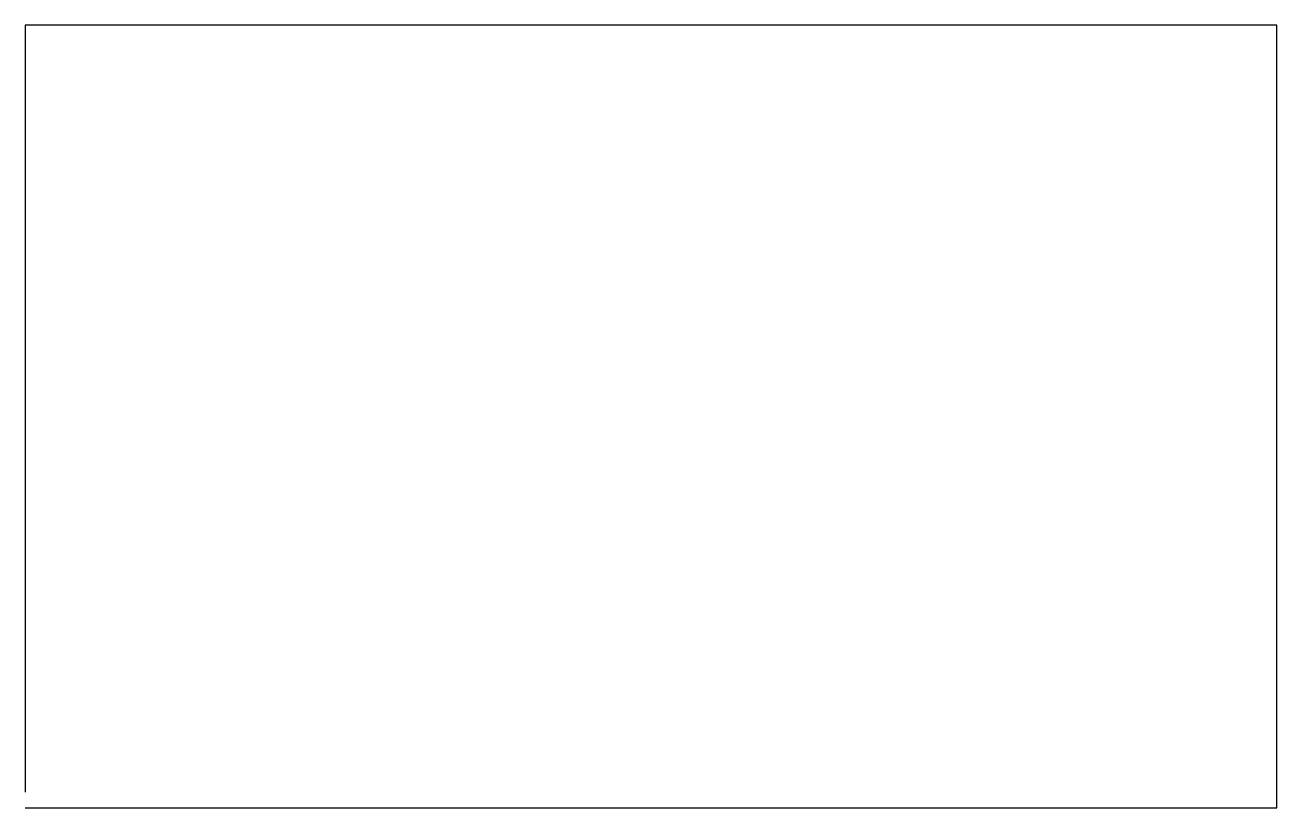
# Model space of a CAD drawing. Header units: millimetres. Extents: x 0 to 80, y 0 to 50.
import ezdxf

# ---------------------------------------------------------------- set-up
doc = ezdxf.new("R2010")
doc.units = ezdxf.units.MM

msp = doc.modelspace()

# ---------------------------------------------------------------- linework, layer by layer
at = {"layer": 'CORTE'}
for p, q in [((80, 50), (0, 50)), ((0, 50), (0, 1)), ((80, 0), (80, 50)), ((0, 0), (80, 0))]:
    msp.add_line(p, q, dxfattribs=at)

doc.saveas('drawing.dxf')
